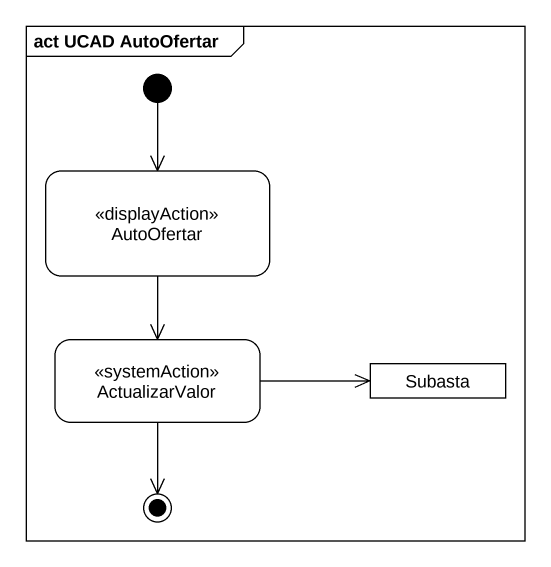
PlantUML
@startuml
mainframe act UCAD AutoOfertar
hide empty description
state AutoOfertar <<displayAction>>
state ActualizarValor <<systemAction>>
state Subasta <<object>>
[*] --> AutoOfertar
AutoOfertar --> ActualizarValor
ActualizarValor -right-> Subasta
ActualizarValor --> [*]
@enduml
